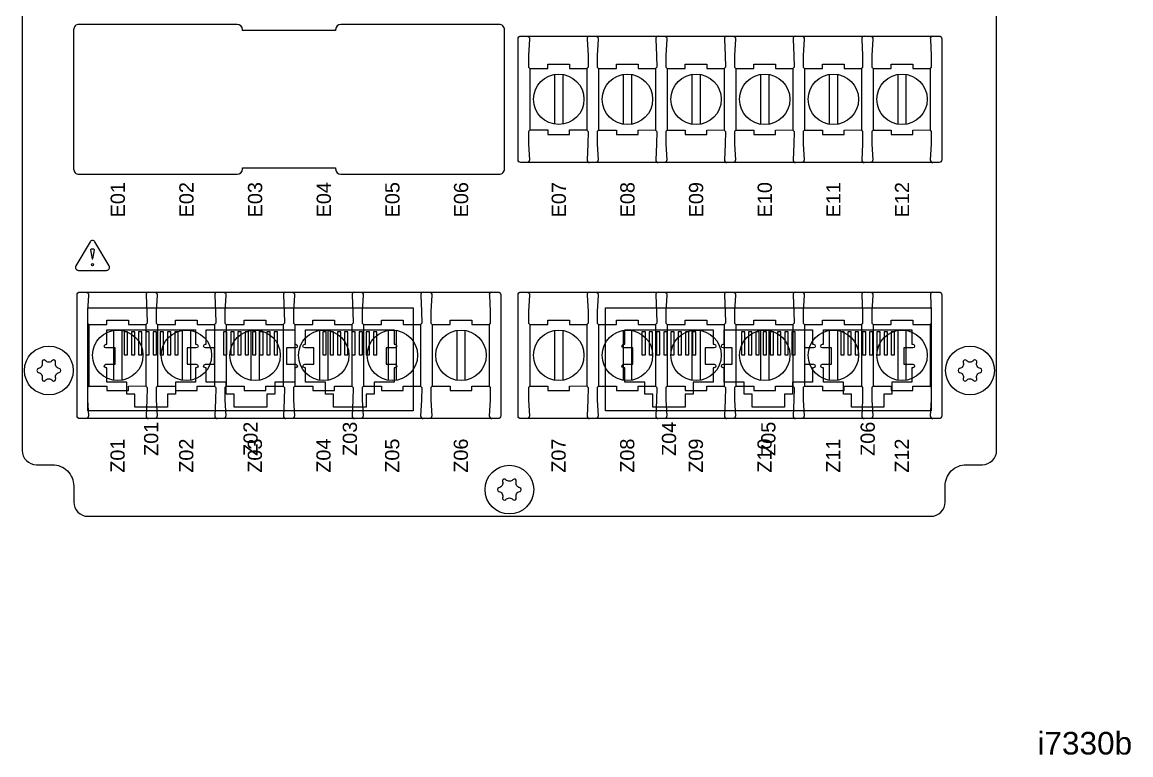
# Model space of a CAD drawing. Extents: x 0.3 to 23.7, y 0.2 to 17.8.
# Drawn here: x 17.61 to 23.74, y 0.25 to 4.3 of the extents above; entities that cross this region are included whole.
import ezdxf
from ezdxf.enums import TextEntityAlignment as Align

# ---------------------------------------------------------------- set-up
doc = ezdxf.new("R2010")
doc.units = 0
doc.header["$MEASUREMENT"] = 0
for name, color, linetype in [('4_01__81__6-PHASE_AC_CURRE', 7, 'CONTINUOUS'), ('4_02__82__6-PHASE_AC_CURRE', 7, 'CONTINUOUS'), ('4_03__85__6-PHASE_AC_CURRE', 7, 'CONTINUOUS'), ('4_04__L0__6-PHASE_ROGOWSKI', 7, 'CONTINUOUS'), ('5_00_____DWG', 7, 'CONTINUOUS')]:
    doc.layers.add(name, color=color, linetype=linetype)
doc.styles.add('ARIAL', font='arial.ttf')

msp = doc.modelspace()

# ---------------------------------------------------------------- linework, layer by layer
at = {"layer": '4_01__81__6-PHASE_AC_CURRE'}
for points in [[(17.9252, 2.8098), (20.2402, 2.8098, -0.414186), (20.2552, 2.7948), (20.2552, 2.1247, -0.414214), (20.2402, 2.1097), (17.9252, 2.1097, -0.414485), (17.9102, 2.1247), (17.9102, 2.7948, -0.413969)], [(20.3661, 2.8098), (22.6811, 2.8098, -0.414186), (22.6961, 2.7948), (22.6961, 2.1248, -0.414214), (22.6811, 2.1098), (20.3661, 2.1098, -0.414485), (20.3511, 2.1248), (20.3511, 2.7948, -0.413969)]]:
    msp.add_lwpolyline(points, format="xyb", close=True, dxfattribs=at)
for points in [[(17.9601, 2.8097, -0.49765), (17.9731, 2.7926), (17.9681, 2.7017), (17.9679, 2.6371), (17.9752, 2.6298), (17.9752, 2.2898), (17.9679, 2.2824), (17.9683, 2.2113), (17.9734, 2.1243, -0.428696), (17.9591, 2.1098, 6.093453)], [(18.3052, 2.8097, 0.49765), (18.2923, 2.7926), (18.2972, 2.7017), (18.2975, 2.6371), (18.2902, 2.6298), (18.2902, 2.2898), (18.2975, 2.2824), (18.297, 2.2113), (18.292, 2.1243, 0.428696), (18.3063, 2.1098, -6.093453)], [(18.3401, 2.8097, -0.49765), (18.3531, 2.7926), (18.3482, 2.7017), (18.3479, 2.6371), (18.3552, 2.6298), (18.3552, 2.2898), (18.3479, 2.2824), (18.3483, 2.2113), (18.3534, 2.1243, -0.428696), (18.3391, 2.1098, 6.093453)], [(18.6852, 2.8097, 0.49765), (18.6723, 2.7926), (18.6772, 2.7017), (18.6775, 2.6371), (18.6702, 2.6298), (18.6702, 2.2898), (18.6775, 2.2824), (18.677, 2.2113), (18.6719, 2.1243, 0.428696), (18.6863, 2.1098, -6.093453)], [(18.7201, 2.8097, -0.49765), (18.7331, 2.7926), (18.7281, 2.7017), (18.7279, 2.6371), (18.7352, 2.6298), (18.7352, 2.2898), (18.7279, 2.2824), (18.7283, 2.2113), (18.7334, 2.1243, -0.428696), (18.7191, 2.1098, 6.093453)], [(19.0652, 2.8097, 0.49765), (19.0523, 2.7926), (19.0572, 2.7017), (19.0575, 2.6371), (19.0502, 2.6298), (19.0502, 2.2898), (19.0575, 2.2824), (19.057, 2.2113), (19.052, 2.1243, 0.428696), (19.0663, 2.1098, -6.093453)], [(19.1001, 2.8097, -0.49765), (19.1131, 2.7926), (19.1081, 2.7017), (19.1079, 2.6371), (19.1152, 2.6298), (19.1152, 2.2898), (19.1079, 2.2824), (19.1083, 2.2113), (19.1134, 2.1243, -0.428696), (19.0991, 2.1098, 6.093453)], [(19.4452, 2.8097, 0.49765), (19.4323, 2.7926), (19.4372, 2.7017), (19.4375, 2.6371), (19.4302, 2.6298), (19.4302, 2.2898), (19.4375, 2.2824), (19.437, 2.2113), (19.4319, 2.1243, 0.428696), (19.4463, 2.1098, -6.093453)], [(19.4801, 2.8097, -0.49765), (19.493, 2.7926), (19.4881, 2.7017), (19.4878, 2.6371), (19.4952, 2.6298), (19.4952, 2.2898), (19.4878, 2.2824), (19.4883, 2.2113), (19.4934, 2.1243, -0.428696), (19.479, 2.1098, 6.093453)], [(19.8252, 2.8097, 0.49765), (19.8123, 2.7926), (19.8172, 2.7017), (19.8175, 2.6371), (19.8102, 2.6298), (19.8102, 2.2898), (19.8175, 2.2824), (19.817, 2.2113), (19.8119, 2.1243, 0.428696), (19.8263, 2.1098, -6.093453)], [(19.8601, 2.8097, -0.49765), (19.873, 2.7926), (19.8681, 2.7017), (19.8678, 2.6371), (19.8752, 2.6298), (19.8752, 2.2898), (19.8678, 2.2824), (19.8683, 2.2113), (19.8734, 2.1243, -0.428696), (19.8591, 2.1098, 6.093453)], [(20.2052, 2.8097, 0.49765), (20.1923, 2.7926), (20.1972, 2.7017), (20.1975, 2.6371), (20.1902, 2.6298), (20.1902, 2.2898), (20.1975, 2.2824), (20.197, 2.2113), (20.1919, 2.1243, 0.428696), (20.2063, 2.1098, -6.093453)], [(20.4011, 2.8097, -0.49765), (20.414, 2.7927), (20.4091, 2.7017), (20.4088, 2.6371), (20.4161, 2.6298), (20.4161, 2.2898), (20.4088, 2.2824), (20.4093, 2.2113), (20.4144, 2.1243, -0.428696), (20.4, 2.1098, 6.093453)], [(20.7462, 2.8097, 0.49765), (20.7333, 2.7927), (20.7382, 2.7017), (20.7385, 2.6371), (20.7311, 2.6298), (20.7311, 2.2898), (20.7385, 2.2824), (20.738, 2.2113), (20.7329, 2.1243, 0.428696), (20.7472, 2.1098, -6.093453)], [(20.7811, 2.8097, -0.49765), (20.794, 2.7927), (20.7891, 2.7017), (20.7888, 2.6371), (20.7961, 2.6298), (20.7961, 2.2898), (20.7888, 2.2824), (20.7893, 2.2113), (20.7944, 2.1243, -0.428696), (20.78, 2.1098, 6.093453)], [(21.1262, 2.8097, 0.49765), (21.1132, 2.7927), (21.1182, 2.7017), (21.1185, 2.6371), (21.1111, 2.6298), (21.1111, 2.2898), (21.1185, 2.2824), (21.118, 2.2113), (21.1129, 2.1243, 0.428696), (21.1272, 2.1098, -6.093453)], [(21.1611, 2.8097, -0.49765), (21.174, 2.7927), (21.1691, 2.7017), (21.1688, 2.6371), (21.1761, 2.6298), (21.1761, 2.2898), (21.1688, 2.2824), (21.1693, 2.2113), (21.1744, 2.1243, -0.428696), (21.16, 2.1098, 6.093453)], [(21.5062, 2.8097, 0.49765), (21.4932, 2.7927), (21.4982, 2.7017), (21.4985, 2.6371), (21.4911, 2.6298), (21.4911, 2.2898), (21.4985, 2.2824), (21.498, 2.2113), (21.4929, 2.1243, 0.428696), (21.5072, 2.1098, -6.093453)], [(21.5411, 2.8097, -0.49765), (21.554, 2.7927), (21.5491, 2.7017), (21.5488, 2.6371), (21.5561, 2.6298), (21.5561, 2.2898), (21.5488, 2.2824), (21.5493, 2.2113), (21.5544, 2.1243, -0.428696), (21.54, 2.1098, 6.093453)], [(21.8862, 2.8097, 0.49765), (21.8732, 2.7927), (21.8781, 2.7017), (21.8784, 2.6371), (21.8711, 2.6298), (21.8711, 2.2898), (21.8784, 2.2824), (21.8779, 2.2113), (21.8729, 2.1243, 0.428696), (21.8872, 2.1098, -6.093453)], [(21.9211, 2.8097, -0.49765), (21.934, 2.7927), (21.9291, 2.7017), (21.9288, 2.6371), (21.9361, 2.6298), (21.9361, 2.2898), (21.9288, 2.2824), (21.9293, 2.2113), (21.9343, 2.1243, -0.428696), (21.92, 2.1098, 6.093453)], [(22.2662, 2.8097, 0.49765), (22.2532, 2.7927), (22.2581, 2.7017), (22.2584, 2.6371), (22.2511, 2.6298), (22.2511, 2.2898), (22.2584, 2.2824), (22.2579, 2.2113), (22.2529, 2.1243, 0.428696), (22.2672, 2.1098, -6.093453)], [(22.3011, 2.8097, -0.49765), (22.314, 2.7927), (22.3091, 2.7017), (22.3088, 2.6371), (22.3161, 2.6298), (22.3161, 2.2898), (22.3088, 2.2824), (22.3093, 2.2113), (22.3143, 2.1243, -0.428696), (22.3, 2.1098, 6.093453)], [(22.6462, 2.8097, 0.49765), (22.6332, 2.7927), (22.6382, 2.7017), (22.6384, 2.6371), (22.6311, 2.6298), (22.6311, 2.2898), (22.6384, 2.2824), (22.638, 2.2113), (22.6329, 2.1243, 0.428696), (22.6472, 2.1098, -6.093453)]]:
    msp.add_lwpolyline(points, format="xyb", dxfattribs=at)
for points in [[(17.9754, 2.6299), (18.0754, 2.6299), (18.0754, 2.6549), (18.1954, 2.6549), (18.1954, 2.6299), (18.2902, 2.6298)], [(18.3554, 2.6298), (18.4554, 2.6298), (18.4554, 2.6548), (18.5754, 2.6548), (18.5754, 2.6298), (18.6702, 2.6296)], [(18.7355, 2.6298), (18.8355, 2.6298), (18.8355, 2.6548), (18.9555, 2.6548), (18.9555, 2.6298), (19.0502, 2.6296)], [(19.1154, 2.6298), (19.2154, 2.6298), (19.2154, 2.6548), (19.3354, 2.6548), (19.3354, 2.6298), (19.4302, 2.6296)], [(19.4954, 2.6298), (19.5954, 2.6298), (19.5954, 2.6548), (19.7154, 2.6548), (19.7154, 2.6298), (19.8102, 2.6296)], [(19.8754, 2.6298), (19.9754, 2.6298), (19.9754, 2.6548), (20.0954, 2.6548), (20.0954, 2.6298), (20.1902, 2.6296)], [(20.4163, 2.6299), (20.5163, 2.6299), (20.5163, 2.6549), (20.6363, 2.6549), (20.6363, 2.6299), (20.7311, 2.6298)], [(20.7964, 2.6298), (20.8964, 2.6298), (20.8964, 2.6548), (21.0164, 2.6548), (21.0164, 2.6298), (21.1112, 2.6296)], [(21.1764, 2.6298), (21.2764, 2.6298), (21.2764, 2.6548), (21.3964, 2.6548), (21.3964, 2.6298), (21.4912, 2.6296)], [(21.5564, 2.6298), (21.6564, 2.6298), (21.6564, 2.6548), (21.7764, 2.6548), (21.7764, 2.6298), (21.8712, 2.6296)], [(21.9364, 2.6298), (22.0364, 2.6298), (22.0364, 2.6548), (22.1564, 2.6548), (22.1564, 2.6298), (22.2512, 2.6296)], [(22.3164, 2.6298), (22.4164, 2.6298), (22.4164, 2.6548), (22.5364, 2.6548), (22.5364, 2.6298), (22.6312, 2.6296)], [(18.1132, 2.3221), (18.1132, 2.5978)], [(18.1572, 2.5978), (18.1572, 2.322)], [(18.4932, 2.3219), (18.4932, 2.5976)], [(18.5372, 2.5977), (18.5372, 2.3218)], [(18.8732, 2.3219), (18.8732, 2.5976)], [(18.9172, 2.5977), (18.9172, 2.3218)], [(19.2532, 2.3219), (19.2532, 2.5976)], [(19.2972, 2.5977), (19.2972, 2.3218)], [(19.6332, 2.3219), (19.6332, 2.5976)], [(19.6772, 2.5977), (19.6772, 2.3218)], [(20.0132, 2.3219), (20.0132, 2.5976)], [(20.0572, 2.5977), (20.0572, 2.3218)], [(20.5541, 2.3221), (20.5541, 2.5978)], [(20.5981, 2.5979), (20.5981, 2.322)], [(20.9342, 2.3219), (20.9342, 2.5976)], [(20.9782, 2.5977), (20.9782, 2.3218)], [(21.3142, 2.3219), (21.3142, 2.5976)], [(21.3582, 2.5977), (21.3582, 2.3218)], [(21.6942, 2.3219), (21.6942, 2.5976)], [(21.7382, 2.5977), (21.7382, 2.3218)], [(22.0742, 2.3219), (22.0742, 2.5976)], [(22.1182, 2.5977), (22.1182, 2.3218)], [(22.4542, 2.3219), (22.4542, 2.5976)], [(22.4982, 2.5977), (22.4982, 2.3218)], [(17.9754, 2.2899), (18.0754, 2.2899), (18.0754, 2.2649), (18.1954, 2.2649), (18.1954, 2.2899), (18.2902, 2.2901)], [(18.3554, 2.2898), (18.4554, 2.2898), (18.4554, 2.2648), (18.5754, 2.2648), (18.5754, 2.2898), (18.6702, 2.2899)], [(18.7355, 2.2898), (18.8355, 2.2898), (18.8355, 2.2648), (18.9555, 2.2648), (18.9555, 2.2898), (19.0502, 2.2899)], [(19.1154, 2.2898), (19.2154, 2.2898), (19.2154, 2.2648), (19.3354, 2.2648), (19.3354, 2.2898), (19.4302, 2.2899)], [(19.4954, 2.2898), (19.5954, 2.2898), (19.5954, 2.2648), (19.7154, 2.2648), (19.7154, 2.2898), (19.8102, 2.2899)], [(19.8754, 2.2898), (19.9754, 2.2898), (19.9754, 2.2648), (20.0954, 2.2648), (20.0954, 2.2898), (20.1902, 2.2899)], [(20.4163, 2.2899), (20.5163, 2.2899), (20.5163, 2.2649), (20.6363, 2.2649), (20.6363, 2.2899), (20.7311, 2.2901)], [(20.7964, 2.2898), (20.8964, 2.2898), (20.8964, 2.2648), (21.0164, 2.2648), (21.0164, 2.2898), (21.1112, 2.2899)], [(21.1764, 2.2898), (21.2764, 2.2898), (21.2764, 2.2648), (21.3964, 2.2648), (21.3964, 2.2898), (21.4912, 2.2899)], [(21.5564, 2.2898), (21.6564, 2.2898), (21.6564, 2.2648), (21.7764, 2.2648), (21.7764, 2.2898), (21.8712, 2.2899)], [(21.9364, 2.2898), (22.0364, 2.2898), (22.0364, 2.2648), (22.1564, 2.2648), (22.1564, 2.2898), (22.2512, 2.2899)], [(22.3164, 2.2898), (22.4164, 2.2898), (22.4164, 2.2648), (22.5364, 2.2648), (22.5364, 2.2898), (22.6312, 2.2899)]]:
    msp.add_lwpolyline(points, dxfattribs=at)
for centre in [(18.1354, 2.4599), (18.5154, 2.4598), (18.8955, 2.4598), (19.2754, 2.4598), (19.6554, 2.4598), (20.0354, 2.4598), (20.5763, 2.4599), (20.9564, 2.4598), (21.3364, 2.4598), (21.7164, 2.4598), (22.0964, 2.4598), (22.4764, 2.4598)]:
    msp.add_circle(centre, 0.1396, dxfattribs=at)
at = {"layer": '4_02__82__6-PHASE_AC_CURRE'}
for points in [[(17.9252, 2.8098), (20.2402, 2.8098, -0.414186), (20.2552, 2.7948), (20.2552, 2.1247, -0.414214), (20.2402, 2.1097), (17.9252, 2.1097, -0.414485), (17.9102, 2.1247), (17.9102, 2.7948, -0.413969)], [(20.3661, 2.8098), (22.6811, 2.8098, -0.414186), (22.6961, 2.7948), (22.6961, 2.1248, -0.414214), (22.6811, 2.1098), (20.3661, 2.1098, -0.414485), (20.3511, 2.1248), (20.3511, 2.7948, -0.413969)]]:
    msp.add_lwpolyline(points, format="xyb", close=True, dxfattribs=at)
for points in [[(17.9601, 2.8097, -0.49765), (17.9731, 2.7926), (17.9681, 2.7017), (17.9679, 2.6371), (17.9752, 2.6298), (17.9752, 2.2898), (17.9679, 2.2824), (17.9683, 2.2113), (17.9734, 2.1243, -0.428696), (17.9591, 2.1098, 6.093453)], [(18.3052, 2.8097, 0.49765), (18.2923, 2.7926), (18.2972, 2.7017), (18.2975, 2.6371), (18.2902, 2.6298), (18.2902, 2.2898), (18.2975, 2.2824), (18.297, 2.2113), (18.292, 2.1243, 0.428696), (18.3063, 2.1098, -6.093453)], [(18.3401, 2.8097, -0.49765), (18.3531, 2.7926), (18.3482, 2.7017), (18.3479, 2.6371), (18.3552, 2.6298), (18.3552, 2.2898), (18.3479, 2.2824), (18.3483, 2.2113), (18.3534, 2.1243, -0.428696), (18.3391, 2.1098, 6.093453)], [(18.6852, 2.8097, 0.49765), (18.6723, 2.7926), (18.6772, 2.7017), (18.6775, 2.6371), (18.6702, 2.6298), (18.6702, 2.2898), (18.6775, 2.2824), (18.677, 2.2113), (18.6719, 2.1243, 0.428696), (18.6863, 2.1098, -6.093453)], [(18.7201, 2.8097, -0.49765), (18.7331, 2.7926), (18.7281, 2.7017), (18.7279, 2.6371), (18.7352, 2.6298), (18.7352, 2.2898), (18.7279, 2.2824), (18.7283, 2.2113), (18.7334, 2.1243, -0.428696), (18.7191, 2.1098, 6.093453)], [(19.0652, 2.8097, 0.49765), (19.0523, 2.7926), (19.0572, 2.7017), (19.0575, 2.6371), (19.0502, 2.6298), (19.0502, 2.2898), (19.0575, 2.2824), (19.057, 2.2113), (19.052, 2.1243, 0.428696), (19.0663, 2.1098, -6.093453)], [(19.1001, 2.8097, -0.49765), (19.1131, 2.7926), (19.1081, 2.7017), (19.1079, 2.6371), (19.1152, 2.6298), (19.1152, 2.2898), (19.1079, 2.2824), (19.1083, 2.2113), (19.1134, 2.1243, -0.428696), (19.0991, 2.1098, 6.093453)], [(19.4452, 2.8097, 0.49765), (19.4323, 2.7926), (19.4372, 2.7017), (19.4375, 2.6371), (19.4302, 2.6298), (19.4302, 2.2898), (19.4375, 2.2824), (19.437, 2.2113), (19.4319, 2.1243, 0.428696), (19.4463, 2.1098, -6.093453)], [(19.4801, 2.8097, -0.49765), (19.493, 2.7926), (19.4881, 2.7017), (19.4878, 2.6371), (19.4952, 2.6298), (19.4952, 2.2898), (19.4878, 2.2824), (19.4883, 2.2113), (19.4934, 2.1243, -0.428696), (19.479, 2.1098, 6.093453)], [(19.8252, 2.8097, 0.49765), (19.8123, 2.7926), (19.8172, 2.7017), (19.8175, 2.6371), (19.8102, 2.6298), (19.8102, 2.2898), (19.8175, 2.2824), (19.817, 2.2113), (19.8119, 2.1243, 0.428696), (19.8263, 2.1098, -6.093453)], [(19.8601, 2.8097, -0.49765), (19.873, 2.7926), (19.8681, 2.7017), (19.8678, 2.6371), (19.8752, 2.6298), (19.8752, 2.2898), (19.8678, 2.2824), (19.8683, 2.2113), (19.8734, 2.1243, -0.428696), (19.8591, 2.1098, 6.093453)], [(20.2052, 2.8097, 0.49765), (20.1923, 2.7926), (20.1972, 2.7017), (20.1975, 2.6371), (20.1902, 2.6298), (20.1902, 2.2898), (20.1975, 2.2824), (20.197, 2.2113), (20.1919, 2.1243, 0.428696), (20.2063, 2.1098, -6.093453)], [(20.4011, 2.8097, -0.49765), (20.414, 2.7927), (20.4091, 2.7017), (20.4088, 2.6371), (20.4161, 2.6298), (20.4161, 2.2898), (20.4088, 2.2824), (20.4093, 2.2113), (20.4144, 2.1243, -0.428696), (20.4, 2.1098, 6.093453)], [(20.7462, 2.8097, 0.49765), (20.7333, 2.7927), (20.7382, 2.7017), (20.7385, 2.6371), (20.7311, 2.6298), (20.7311, 2.2898), (20.7385, 2.2824), (20.738, 2.2113), (20.7329, 2.1243, 0.428696), (20.7472, 2.1098, -6.093453)], [(20.7811, 2.8097, -0.49765), (20.794, 2.7927), (20.7891, 2.7017), (20.7888, 2.6371), (20.7961, 2.6298), (20.7961, 2.2898), (20.7888, 2.2824), (20.7893, 2.2113), (20.7944, 2.1243, -0.428696), (20.78, 2.1098, 6.093453)], [(21.1262, 2.8097, 0.49765), (21.1132, 2.7927), (21.1182, 2.7017), (21.1185, 2.6371), (21.1111, 2.6298), (21.1111, 2.2898), (21.1185, 2.2824), (21.118, 2.2113), (21.1129, 2.1243, 0.428696), (21.1272, 2.1098, -6.093453)], [(21.1611, 2.8097, -0.49765), (21.174, 2.7927), (21.1691, 2.7017), (21.1688, 2.6371), (21.1761, 2.6298), (21.1761, 2.2898), (21.1688, 2.2824), (21.1693, 2.2113), (21.1744, 2.1243, -0.428696), (21.16, 2.1098, 6.093453)], [(21.5062, 2.8097, 0.49765), (21.4932, 2.7927), (21.4982, 2.7017), (21.4985, 2.6371), (21.4911, 2.6298), (21.4911, 2.2898), (21.4985, 2.2824), (21.498, 2.2113), (21.4929, 2.1243, 0.428696), (21.5072, 2.1098, -6.093453)], [(21.5411, 2.8097, -0.49765), (21.554, 2.7927), (21.5491, 2.7017), (21.5488, 2.6371), (21.5561, 2.6298), (21.5561, 2.2898), (21.5488, 2.2824), (21.5493, 2.2113), (21.5544, 2.1243, -0.428696), (21.54, 2.1098, 6.093453)], [(21.8862, 2.8097, 0.49765), (21.8732, 2.7927), (21.8781, 2.7017), (21.8784, 2.6371), (21.8711, 2.6298), (21.8711, 2.2898), (21.8784, 2.2824), (21.8779, 2.2113), (21.8729, 2.1243, 0.428696), (21.8872, 2.1098, -6.093453)], [(21.9211, 2.8097, -0.49765), (21.934, 2.7927), (21.9291, 2.7017), (21.9288, 2.6371), (21.9361, 2.6298), (21.9361, 2.2898), (21.9288, 2.2824), (21.9293, 2.2113), (21.9343, 2.1243, -0.428696), (21.92, 2.1098, 6.093453)], [(22.2662, 2.8097, 0.49765), (22.2532, 2.7927), (22.2581, 2.7017), (22.2584, 2.6371), (22.2511, 2.6298), (22.2511, 2.2898), (22.2584, 2.2824), (22.2579, 2.2113), (22.2529, 2.1243, 0.428696), (22.2672, 2.1098, -6.093453)], [(22.3011, 2.8097, -0.49765), (22.314, 2.7927), (22.3091, 2.7017), (22.3088, 2.6371), (22.3161, 2.6298), (22.3161, 2.2898), (22.3088, 2.2824), (22.3093, 2.2113), (22.3143, 2.1243, -0.428696), (22.3, 2.1098, 6.093453)], [(22.6462, 2.8097, 0.49765), (22.6332, 2.7927), (22.6382, 2.7017), (22.6384, 2.6371), (22.6311, 2.6298), (22.6311, 2.2898), (22.6384, 2.2824), (22.638, 2.2113), (22.6329, 2.1243, 0.428696), (22.6472, 2.1098, -6.093453)]]:
    msp.add_lwpolyline(points, format="xyb", dxfattribs=at)
for points in [[(17.9754, 2.6299), (18.0754, 2.6299), (18.0754, 2.6549), (18.1954, 2.6549), (18.1954, 2.6299), (18.2902, 2.6298)], [(18.3554, 2.6298), (18.4554, 2.6298), (18.4554, 2.6548), (18.5754, 2.6548), (18.5754, 2.6298), (18.6702, 2.6296)], [(18.7355, 2.6298), (18.8355, 2.6298), (18.8355, 2.6548), (18.9555, 2.6548), (18.9555, 2.6298), (19.0502, 2.6296)], [(19.1154, 2.6298), (19.2154, 2.6298), (19.2154, 2.6548), (19.3354, 2.6548), (19.3354, 2.6298), (19.4302, 2.6296)], [(19.4954, 2.6298), (19.5954, 2.6298), (19.5954, 2.6548), (19.7154, 2.6548), (19.7154, 2.6298), (19.8102, 2.6296)], [(19.8754, 2.6298), (19.9754, 2.6298), (19.9754, 2.6548), (20.0954, 2.6548), (20.0954, 2.6298), (20.1902, 2.6296)], [(20.4163, 2.6299), (20.5163, 2.6299), (20.5163, 2.6549), (20.6363, 2.6549), (20.6363, 2.6299), (20.7311, 2.6298)], [(20.7964, 2.6298), (20.8964, 2.6298), (20.8964, 2.6548), (21.0164, 2.6548), (21.0164, 2.6298), (21.1112, 2.6296)], [(21.1764, 2.6298), (21.2764, 2.6298), (21.2764, 2.6548), (21.3964, 2.6548), (21.3964, 2.6298), (21.4912, 2.6296)], [(21.5564, 2.6298), (21.6564, 2.6298), (21.6564, 2.6548), (21.7764, 2.6548), (21.7764, 2.6298), (21.8712, 2.6296)], [(21.9364, 2.6298), (22.0364, 2.6298), (22.0364, 2.6548), (22.1564, 2.6548), (22.1564, 2.6298), (22.2512, 2.6296)], [(22.3164, 2.6298), (22.4164, 2.6298), (22.4164, 2.6548), (22.5364, 2.6548), (22.5364, 2.6298), (22.6312, 2.6296)], [(18.1132, 2.3221), (18.1132, 2.5978)], [(18.1572, 2.5978), (18.1572, 2.322)], [(18.4932, 2.3219), (18.4932, 2.5976)], [(18.5372, 2.5977), (18.5372, 2.3218)], [(18.8732, 2.3219), (18.8732, 2.5976)], [(18.9172, 2.5977), (18.9172, 2.3218)], [(19.2532, 2.3219), (19.2532, 2.5976)], [(19.2972, 2.5977), (19.2972, 2.3218)], [(19.6332, 2.3219), (19.6332, 2.5976)], [(19.6772, 2.5977), (19.6772, 2.3218)], [(20.0132, 2.3219), (20.0132, 2.5976)], [(20.0572, 2.5977), (20.0572, 2.3218)], [(20.5541, 2.3221), (20.5541, 2.5978)], [(20.5981, 2.5979), (20.5981, 2.322)], [(20.9342, 2.3219), (20.9342, 2.5976)], [(20.9782, 2.5977), (20.9782, 2.3218)], [(21.3142, 2.3219), (21.3142, 2.5976)], [(21.3582, 2.5977), (21.3582, 2.3218)], [(21.6942, 2.3219), (21.6942, 2.5976)], [(21.7382, 2.5977), (21.7382, 2.3218)], [(22.0742, 2.3219), (22.0742, 2.5976)], [(22.1182, 2.5977), (22.1182, 2.3218)], [(22.4542, 2.3219), (22.4542, 2.5976)], [(22.4982, 2.5977), (22.4982, 2.3218)], [(17.9754, 2.2899), (18.0754, 2.2899), (18.0754, 2.2649), (18.1954, 2.2649), (18.1954, 2.2899), (18.2902, 2.2901)], [(18.3554, 2.2898), (18.4554, 2.2898), (18.4554, 2.2648), (18.5754, 2.2648), (18.5754, 2.2898), (18.6702, 2.2899)], [(18.7355, 2.2898), (18.8355, 2.2898), (18.8355, 2.2648), (18.9555, 2.2648), (18.9555, 2.2898), (19.0502, 2.2899)], [(19.1154, 2.2898), (19.2154, 2.2898), (19.2154, 2.2648), (19.3354, 2.2648), (19.3354, 2.2898), (19.4302, 2.2899)], [(19.4954, 2.2898), (19.5954, 2.2898), (19.5954, 2.2648), (19.7154, 2.2648), (19.7154, 2.2898), (19.8102, 2.2899)], [(19.8754, 2.2898), (19.9754, 2.2898), (19.9754, 2.2648), (20.0954, 2.2648), (20.0954, 2.2898), (20.1902, 2.2899)], [(20.4163, 2.2899), (20.5163, 2.2899), (20.5163, 2.2649), (20.6363, 2.2649), (20.6363, 2.2899), (20.7311, 2.2901)], [(20.7964, 2.2898), (20.8964, 2.2898), (20.8964, 2.2648), (21.0164, 2.2648), (21.0164, 2.2898), (21.1112, 2.2899)], [(21.1764, 2.2898), (21.2764, 2.2898), (21.2764, 2.2648), (21.3964, 2.2648), (21.3964, 2.2898), (21.4912, 2.2899)], [(21.5564, 2.2898), (21.6564, 2.2898), (21.6564, 2.2648), (21.7764, 2.2648), (21.7764, 2.2898), (21.8712, 2.2899)], [(21.9364, 2.2898), (22.0364, 2.2898), (22.0364, 2.2648), (22.1564, 2.2648), (22.1564, 2.2898), (22.2512, 2.2899)], [(22.3164, 2.2898), (22.4164, 2.2898), (22.4164, 2.2648), (22.5364, 2.2648), (22.5364, 2.2898), (22.6312, 2.2899)]]:
    msp.add_lwpolyline(points, dxfattribs=at)
for centre in [(18.1354, 2.4599), (18.5154, 2.4598), (18.8955, 2.4598), (19.2754, 2.4598), (19.6554, 2.4598), (20.0354, 2.4598), (20.5763, 2.4599), (20.9564, 2.4598), (21.3364, 2.4598), (21.7164, 2.4598), (22.0964, 2.4598), (22.4764, 2.4598)]:
    msp.add_circle(centre, 0.1396, dxfattribs=at)
at = {"layer": '4_03__85__6-PHASE_AC_CURRE'}
for points in [[(17.9252, 2.8098), (20.2402, 2.8098, -0.414186), (20.2552, 2.7948), (20.2552, 2.1247, -0.414214), (20.2402, 2.1097), (17.9252, 2.1097, -0.414485), (17.9102, 2.1247), (17.9102, 2.7948, -0.413969)], [(20.3661, 2.8098), (22.6811, 2.8098, -0.414186), (22.6961, 2.7948), (22.6961, 2.1248, -0.414214), (22.6811, 2.1098), (20.3661, 2.1098, -0.414485), (20.3511, 2.1248), (20.3511, 2.7948, -0.413969)]]:
    msp.add_lwpolyline(points, format="xyb", close=True, dxfattribs=at)
for points in [[(17.9601, 2.8097, -0.49765), (17.9731, 2.7926), (17.9681, 2.7017), (17.9679, 2.6371), (17.9752, 2.6298), (17.9752, 2.2898), (17.9679, 2.2824), (17.9683, 2.2113), (17.9734, 2.1243, -0.428696), (17.9591, 2.1098, 6.093453)], [(18.3052, 2.8097, 0.49765), (18.2923, 2.7926), (18.2972, 2.7017), (18.2975, 2.6371), (18.2902, 2.6298), (18.2902, 2.2898), (18.2975, 2.2824), (18.297, 2.2113), (18.292, 2.1243, 0.428696), (18.3063, 2.1098, -6.093453)], [(18.3401, 2.8097, -0.49765), (18.3531, 2.7926), (18.3482, 2.7017), (18.3479, 2.6371), (18.3552, 2.6298), (18.3552, 2.2898), (18.3479, 2.2824), (18.3483, 2.2113), (18.3534, 2.1243, -0.428696), (18.3391, 2.1098, 6.093453)], [(18.6852, 2.8097, 0.49765), (18.6723, 2.7926), (18.6772, 2.7017), (18.6775, 2.6371), (18.6702, 2.6298), (18.6702, 2.2898), (18.6775, 2.2824), (18.677, 2.2113), (18.6719, 2.1243, 0.428696), (18.6863, 2.1098, -6.093453)], [(18.7201, 2.8097, -0.49765), (18.7331, 2.7926), (18.7281, 2.7017), (18.7279, 2.6371), (18.7352, 2.6298), (18.7352, 2.2898), (18.7279, 2.2824), (18.7283, 2.2113), (18.7334, 2.1243, -0.428696), (18.7191, 2.1098, 6.093453)], [(19.0652, 2.8097, 0.49765), (19.0523, 2.7926), (19.0572, 2.7017), (19.0575, 2.6371), (19.0502, 2.6298), (19.0502, 2.2898), (19.0575, 2.2824), (19.057, 2.2113), (19.052, 2.1243, 0.428696), (19.0663, 2.1098, -6.093453)], [(19.1001, 2.8097, -0.49765), (19.1131, 2.7926), (19.1081, 2.7017), (19.1079, 2.6371), (19.1152, 2.6298), (19.1152, 2.2898), (19.1079, 2.2824), (19.1083, 2.2113), (19.1134, 2.1243, -0.428696), (19.0991, 2.1098, 6.093453)], [(19.4452, 2.8097, 0.49765), (19.4323, 2.7926), (19.4372, 2.7017), (19.4375, 2.6371), (19.4302, 2.6298), (19.4302, 2.2898), (19.4375, 2.2824), (19.437, 2.2113), (19.4319, 2.1243, 0.428696), (19.4463, 2.1098, -6.093453)], [(19.4801, 2.8097, -0.49765), (19.493, 2.7926), (19.4881, 2.7017), (19.4878, 2.6371), (19.4952, 2.6298), (19.4952, 2.2898), (19.4878, 2.2824), (19.4883, 2.2113), (19.4934, 2.1243, -0.428696), (19.479, 2.1098, 6.093453)], [(19.8252, 2.8097, 0.49765), (19.8123, 2.7926), (19.8172, 2.7017), (19.8175, 2.6371), (19.8102, 2.6298), (19.8102, 2.2898), (19.8175, 2.2824), (19.817, 2.2113), (19.8119, 2.1243, 0.428696), (19.8263, 2.1098, -6.093453)], [(19.8601, 2.8097, -0.49765), (19.873, 2.7926), (19.8681, 2.7017), (19.8678, 2.6371), (19.8752, 2.6298), (19.8752, 2.2898), (19.8678, 2.2824), (19.8683, 2.2113), (19.8734, 2.1243, -0.428696), (19.8591, 2.1098, 6.093453)], [(20.2052, 2.8097, 0.49765), (20.1923, 2.7926), (20.1972, 2.7017), (20.1975, 2.6371), (20.1902, 2.6298), (20.1902, 2.2898), (20.1975, 2.2824), (20.197, 2.2113), (20.1919, 2.1243, 0.428696), (20.2063, 2.1098, -6.093453)], [(20.4011, 2.8097, -0.49765), (20.414, 2.7927), (20.4091, 2.7017), (20.4088, 2.6371), (20.4161, 2.6298), (20.4161, 2.2898), (20.4088, 2.2824), (20.4093, 2.2113), (20.4144, 2.1243, -0.428696), (20.4, 2.1098, 6.093453)], [(20.7462, 2.8097, 0.49765), (20.7333, 2.7927), (20.7382, 2.7017), (20.7385, 2.6371), (20.7311, 2.6298), (20.7311, 2.2898), (20.7385, 2.2824), (20.738, 2.2113), (20.7329, 2.1243, 0.428696), (20.7472, 2.1098, -6.093453)], [(20.7811, 2.8097, -0.49765), (20.794, 2.7927), (20.7891, 2.7017), (20.7888, 2.6371), (20.7961, 2.6298), (20.7961, 2.2898), (20.7888, 2.2824), (20.7893, 2.2113), (20.7944, 2.1243, -0.428696), (20.78, 2.1098, 6.093453)], [(21.1262, 2.8097, 0.49765), (21.1132, 2.7927), (21.1182, 2.7017), (21.1185, 2.6371), (21.1111, 2.6298), (21.1111, 2.2898), (21.1185, 2.2824), (21.118, 2.2113), (21.1129, 2.1243, 0.428696), (21.1272, 2.1098, -6.093453)], [(21.1611, 2.8097, -0.49765), (21.174, 2.7927), (21.1691, 2.7017), (21.1688, 2.6371), (21.1761, 2.6298), (21.1761, 2.2898), (21.1688, 2.2824), (21.1693, 2.2113), (21.1744, 2.1243, -0.428696), (21.16, 2.1098, 6.093453)], [(21.5062, 2.8097, 0.49765), (21.4932, 2.7927), (21.4982, 2.7017), (21.4985, 2.6371), (21.4911, 2.6298), (21.4911, 2.2898), (21.4985, 2.2824), (21.498, 2.2113), (21.4929, 2.1243, 0.428696), (21.5072, 2.1098, -6.093453)], [(21.5411, 2.8097, -0.49765), (21.554, 2.7927), (21.5491, 2.7017), (21.5488, 2.6371), (21.5561, 2.6298), (21.5561, 2.2898), (21.5488, 2.2824), (21.5493, 2.2113), (21.5544, 2.1243, -0.428696), (21.54, 2.1098, 6.093453)], [(21.8862, 2.8097, 0.49765), (21.8732, 2.7927), (21.8781, 2.7017), (21.8784, 2.6371), (21.8711, 2.6298), (21.8711, 2.2898), (21.8784, 2.2824), (21.8779, 2.2113), (21.8729, 2.1243, 0.428696), (21.8872, 2.1098, -6.093453)], [(21.9211, 2.8097, -0.49765), (21.934, 2.7927), (21.9291, 2.7017), (21.9288, 2.6371), (21.9361, 2.6298), (21.9361, 2.2898), (21.9288, 2.2824), (21.9293, 2.2113), (21.9343, 2.1243, -0.428696), (21.92, 2.1098, 6.093453)], [(22.2662, 2.8097, 0.49765), (22.2532, 2.7927), (22.2581, 2.7017), (22.2584, 2.6371), (22.2511, 2.6298), (22.2511, 2.2898), (22.2584, 2.2824), (22.2579, 2.2113), (22.2529, 2.1243, 0.428696), (22.2672, 2.1098, -6.093453)], [(22.3011, 2.8097, -0.49765), (22.314, 2.7927), (22.3091, 2.7017), (22.3088, 2.6371), (22.3161, 2.6298), (22.3161, 2.2898), (22.3088, 2.2824), (22.3093, 2.2113), (22.3143, 2.1243, -0.428696), (22.3, 2.1098, 6.093453)], [(22.6462, 2.8097, 0.49765), (22.6332, 2.7927), (22.6382, 2.7017), (22.6384, 2.6371), (22.6311, 2.6298), (22.6311, 2.2898), (22.6384, 2.2824), (22.638, 2.2113), (22.6329, 2.1243, 0.428696), (22.6472, 2.1098, -6.093453)]]:
    msp.add_lwpolyline(points, format="xyb", dxfattribs=at)
for points in [[(17.9754, 2.6299), (18.0754, 2.6299), (18.0754, 2.6549), (18.1954, 2.6549), (18.1954, 2.6299), (18.2902, 2.6298)], [(18.3554, 2.6298), (18.4554, 2.6298), (18.4554, 2.6548), (18.5754, 2.6548), (18.5754, 2.6298), (18.6702, 2.6296)], [(18.7355, 2.6298), (18.8355, 2.6298), (18.8355, 2.6548), (18.9555, 2.6548), (18.9555, 2.6298), (19.0502, 2.6296)], [(19.1154, 2.6298), (19.2154, 2.6298), (19.2154, 2.6548), (19.3354, 2.6548), (19.3354, 2.6298), (19.4302, 2.6296)], [(19.4954, 2.6298), (19.5954, 2.6298), (19.5954, 2.6548), (19.7154, 2.6548), (19.7154, 2.6298), (19.8102, 2.6296)], [(19.8754, 2.6298), (19.9754, 2.6298), (19.9754, 2.6548), (20.0954, 2.6548), (20.0954, 2.6298), (20.1902, 2.6296)], [(20.4163, 2.6299), (20.5163, 2.6299), (20.5163, 2.6549), (20.6363, 2.6549), (20.6363, 2.6299), (20.7311, 2.6298)], [(20.7964, 2.6298), (20.8964, 2.6298), (20.8964, 2.6548), (21.0164, 2.6548), (21.0164, 2.6298), (21.1112, 2.6296)], [(21.1764, 2.6298), (21.2764, 2.6298), (21.2764, 2.6548), (21.3964, 2.6548), (21.3964, 2.6298), (21.4912, 2.6296)], [(21.5564, 2.6298), (21.6564, 2.6298), (21.6564, 2.6548), (21.7764, 2.6548), (21.7764, 2.6298), (21.8712, 2.6296)], [(21.9364, 2.6298), (22.0364, 2.6298), (22.0364, 2.6548), (22.1564, 2.6548), (22.1564, 2.6298), (22.2512, 2.6296)], [(22.3164, 2.6298), (22.4164, 2.6298), (22.4164, 2.6548), (22.5364, 2.6548), (22.5364, 2.6298), (22.6312, 2.6296)], [(18.1132, 2.3221), (18.1132, 2.5978)], [(18.1572, 2.5978), (18.1572, 2.322)], [(18.4932, 2.3219), (18.4932, 2.5976)], [(18.5372, 2.5977), (18.5372, 2.3218)], [(18.8732, 2.3219), (18.8732, 2.5976)], [(18.9172, 2.5977), (18.9172, 2.3218)], [(19.2532, 2.3219), (19.2532, 2.5976)], [(19.2972, 2.5977), (19.2972, 2.3218)], [(19.6332, 2.3219), (19.6332, 2.5976)], [(19.6772, 2.5977), (19.6772, 2.3218)], [(20.0132, 2.3219), (20.0132, 2.5976)], [(20.0572, 2.5977), (20.0572, 2.3218)], [(20.5541, 2.3221), (20.5541, 2.5978)], [(20.5981, 2.5979), (20.5981, 2.322)], [(20.9342, 2.3219), (20.9342, 2.5976)], [(20.9782, 2.5977), (20.9782, 2.3218)], [(21.3142, 2.3219), (21.3142, 2.5976)], [(21.3582, 2.5977), (21.3582, 2.3218)], [(21.6942, 2.3219), (21.6942, 2.5976)], [(21.7382, 2.5977), (21.7382, 2.3218)], [(22.0742, 2.3219), (22.0742, 2.5976)], [(22.1182, 2.5977), (22.1182, 2.3218)], [(22.4542, 2.3219), (22.4542, 2.5976)], [(22.4982, 2.5977), (22.4982, 2.3218)], [(17.9754, 2.2899), (18.0754, 2.2899), (18.0754, 2.2649), (18.1954, 2.2649), (18.1954, 2.2899), (18.2902, 2.2901)], [(18.3554, 2.2898), (18.4554, 2.2898), (18.4554, 2.2648), (18.5754, 2.2648), (18.5754, 2.2898), (18.6702, 2.2899)], [(18.7355, 2.2898), (18.8355, 2.2898), (18.8355, 2.2648), (18.9555, 2.2648), (18.9555, 2.2898), (19.0502, 2.2899)], [(19.1154, 2.2898), (19.2154, 2.2898), (19.2154, 2.2648), (19.3354, 2.2648), (19.3354, 2.2898), (19.4302, 2.2899)], [(19.4954, 2.2898), (19.5954, 2.2898), (19.5954, 2.2648), (19.7154, 2.2648), (19.7154, 2.2898), (19.8102, 2.2899)], [(19.8754, 2.2898), (19.9754, 2.2898), (19.9754, 2.2648), (20.0954, 2.2648), (20.0954, 2.2898), (20.1902, 2.2899)], [(20.4163, 2.2899), (20.5163, 2.2899), (20.5163, 2.2649), (20.6363, 2.2649), (20.6363, 2.2899), (20.7311, 2.2901)], [(20.7964, 2.2898), (20.8964, 2.2898), (20.8964, 2.2648), (21.0164, 2.2648), (21.0164, 2.2898), (21.1112, 2.2899)], [(21.1764, 2.2898), (21.2764, 2.2898), (21.2764, 2.2648), (21.3964, 2.2648), (21.3964, 2.2898), (21.4912, 2.2899)], [(21.5564, 2.2898), (21.6564, 2.2898), (21.6564, 2.2648), (21.7764, 2.2648), (21.7764, 2.2898), (21.8712, 2.2899)], [(21.9364, 2.2898), (22.0364, 2.2898), (22.0364, 2.2648), (22.1564, 2.2648), (22.1564, 2.2898), (22.2512, 2.2899)], [(22.3164, 2.2898), (22.4164, 2.2898), (22.4164, 2.2648), (22.5364, 2.2648), (22.5364, 2.2898), (22.6312, 2.2899)]]:
    msp.add_lwpolyline(points, dxfattribs=at)
for centre in [(18.1354, 2.4599), (18.5154, 2.4598), (18.8955, 2.4598), (19.2754, 2.4598), (19.6554, 2.4598), (20.0354, 2.4598), (20.5763, 2.4599), (20.9564, 2.4598), (21.3364, 2.4598), (21.7164, 2.4598), (22.0964, 2.4598), (22.4764, 2.4598)]:
    msp.add_circle(centre, 0.1396, dxfattribs=at)
at = {"layer": '4_04__L0__6-PHASE_ROGOWSKI'}
for points in [[(19.7707, 2.1525), (17.9695, 2.1525), (17.9695, 2.7226), (19.7707, 2.7226)], [(20.8356, 2.1525), (20.8356, 2.7226), (22.6368, 2.7226), (22.6368, 2.1525)], [(18.1708, 2.4632), (18.1893, 2.4632), (18.1893, 2.5907), (18.1708, 2.5907)], [(18.2108, 2.4632), (18.2293, 2.4632), (18.2293, 2.5907), (18.2108, 2.5907)], [(18.2508, 2.4632), (18.2693, 2.4632), (18.2693, 2.5907), (18.2508, 2.5907)], [(18.2908, 2.4632), (18.3093, 2.4632), (18.3093, 2.5907), (18.2908, 2.5907)], [(18.3308, 2.4632), (18.3493, 2.4632), (18.3493, 2.5907), (18.3308, 2.5907)], [(18.3708, 2.4632), (18.3893, 2.4632), (18.3893, 2.5907), (18.3708, 2.5907)], [(18.4108, 2.4632), (18.4293, 2.4632), (18.4293, 2.5907), (18.4108, 2.5907)], [(18.4508, 2.4632), (18.4693, 2.4632), (18.4693, 2.5907), (18.4508, 2.5907)], [(18.7208, 2.4632), (18.7393, 2.4632), (18.7393, 2.5907), (18.7208, 2.5907)], [(18.7608, 2.4632), (18.7793, 2.4632), (18.7793, 2.5907), (18.7608, 2.5907)], [(18.8008, 2.4632), (18.8193, 2.4632), (18.8193, 2.5907), (18.8008, 2.5907)], [(18.8408, 2.4632), (18.8593, 2.4632), (18.8593, 2.5907), (18.8408, 2.5907)], [(18.8808, 2.4632), (18.8993, 2.4632), (18.8993, 2.5907), (18.8808, 2.5907)], [(18.9208, 2.4632), (18.9393, 2.4632), (18.9393, 2.5907), (18.9208, 2.5907)], [(18.9608, 2.4632), (18.9793, 2.4632), (18.9793, 2.5907), (18.9608, 2.5907)], [(19.0008, 2.4632), (19.0193, 2.4632), (19.0193, 2.5907), (19.0008, 2.5907)], [(19.2708, 2.4632), (19.2893, 2.4632), (19.2893, 2.5907), (19.2708, 2.5907)], [(19.3108, 2.4632), (19.3293, 2.4632), (19.3293, 2.5907), (19.3108, 2.5907)], [(19.3508, 2.4632), (19.3693, 2.4632), (19.3693, 2.5907), (19.3508, 2.5907)], [(19.3908, 2.4632), (19.4093, 2.4632), (19.4093, 2.5907), (19.3908, 2.5907)], [(19.4308, 2.4632), (19.4493, 2.4632), (19.4493, 2.5907), (19.4308, 2.5907)], [(19.4708, 2.4632), (19.4893, 2.4632), (19.4893, 2.5907), (19.4708, 2.5907)], [(19.5108, 2.4632), (19.5293, 2.4632), (19.5293, 2.5907), (19.5108, 2.5907)], [(19.5508, 2.4632), (19.5693, 2.4632), (19.5693, 2.5907), (19.5508, 2.5907)], [(21.037, 2.4632), (21.0555, 2.4632), (21.0555, 2.5907), (21.037, 2.5907)], [(21.077, 2.4632), (21.0955, 2.4632), (21.0955, 2.5907), (21.077, 2.5907)], [(21.117, 2.4632), (21.1355, 2.4632), (21.1355, 2.5907), (21.117, 2.5907)], [(21.157, 2.4632), (21.1755, 2.4632), (21.1755, 2.5907), (21.157, 2.5907)], [(21.197, 2.4632), (21.2155, 2.4632), (21.2155, 2.5907), (21.197, 2.5907)], [(21.237, 2.4632), (21.2555, 2.4632), (21.2555, 2.5907), (21.237, 2.5907)], [(21.277, 2.4632), (21.2955, 2.4632), (21.2955, 2.5907), (21.277, 2.5907)], [(21.317, 2.4632), (21.3355, 2.4632), (21.3355, 2.5907), (21.317, 2.5907)], [(21.587, 2.4632), (21.6055, 2.4632), (21.6055, 2.5907), (21.587, 2.5907)], [(21.627, 2.4632), (21.6455, 2.4632), (21.6455, 2.5907), (21.627, 2.5907)], [(21.667, 2.4632), (21.6855, 2.4632), (21.6855, 2.5907), (21.667, 2.5907)], [(21.707, 2.4632), (21.7255, 2.4632), (21.7255, 2.5907), (21.707, 2.5907)], [(21.747, 2.4632), (21.7655, 2.4632), (21.7655, 2.5907), (21.747, 2.5907)], [(21.787, 2.4632), (21.8055, 2.4632), (21.8055, 2.5907), (21.787, 2.5907)], [(21.827, 2.4632), (21.8455, 2.4632), (21.8455, 2.5907), (21.827, 2.5907)], [(21.867, 2.4632), (21.8855, 2.4632), (21.8855, 2.5907), (21.867, 2.5907)], [(22.137, 2.4632), (22.1555, 2.4632), (22.1555, 2.5907), (22.137, 2.5907)], [(22.177, 2.4632), (22.1955, 2.4632), (22.1955, 2.5907), (22.177, 2.5907)], [(22.217, 2.4632), (22.2355, 2.4632), (22.2355, 2.5907), (22.217, 2.5907)], [(22.257, 2.4632), (22.2755, 2.4632), (22.2755, 2.5907), (22.257, 2.5907)], [(22.297, 2.4632), (22.3155, 2.4632), (22.3155, 2.5907), (22.297, 2.5907)], [(22.337, 2.4632), (22.3555, 2.4632), (22.3555, 2.5907), (22.337, 2.5907)], [(22.377, 2.4632), (22.3955, 2.4632), (22.3955, 2.5907), (22.377, 2.5907)], [(22.417, 2.4632), (22.4355, 2.4632), (22.4355, 2.5907), (22.417, 2.5907)]]:
    msp.add_lwpolyline(points, close=True, dxfattribs=at)
for points in [[(18.2301, 2.1734), (18.2301, 2.2457), (18.1861, 2.2457), (18.1861, 2.3107), (18.0751, 2.3107), (18.0751, 2.3907), (18.0701, 2.3907, -1), (18.0701, 2.4107), (18.1201, 2.4107), (18.1201, 2.5007), (18.0701, 2.5007, -1), (18.0701, 2.5207), (18.0751, 2.5207), (18.0751, 2.6007), (18.5651, 2.6007), (18.5651, 2.5207), (18.5701, 2.5207, -1), (18.5701, 2.5007), (18.5201, 2.5007), (18.5201, 2.4107), (18.5701, 2.4107, -1), (18.5701, 2.3907), (18.5651, 2.3907), (18.5651, 2.3107), (18.4541, 2.3107), (18.4541, 2.2457), (18.4101, 2.2457), (18.4101, 2.1734)], [(18.7801, 2.1734), (18.7801, 2.2457), (18.7361, 2.2457), (18.7361, 2.3107), (18.6251, 2.3107), (18.6251, 2.3907), (18.6201, 2.3907, -1), (18.6201, 2.4107), (18.6701, 2.4107), (18.6701, 2.5007), (18.6201, 2.5007, -1), (18.6201, 2.5207), (18.6251, 2.5207), (18.6251, 2.6007), (19.1151, 2.6007), (19.1151, 2.5207), (19.1201, 2.5207, -1), (19.1201, 2.5007), (19.0701, 2.5007), (19.0701, 2.4107), (19.1201, 2.4107, -1), (19.1201, 2.3907), (19.1151, 2.3907), (19.1151, 2.3107), (19.0041, 2.3107), (19.0041, 2.2457), (18.9601, 2.2457), (18.9601, 2.1734)], [(19.3301, 2.1734), (19.3301, 2.2457), (19.2861, 2.2457), (19.2861, 2.3107), (19.1751, 2.3107), (19.1751, 2.3907), (19.1701, 2.3907, -1), (19.1701, 2.4107), (19.2201, 2.4107), (19.2201, 2.5007), (19.1701, 2.5007, -1), (19.1701, 2.5207), (19.1751, 2.5207), (19.1751, 2.6007), (19.6651, 2.6007), (19.6651, 2.5207), (19.6701, 2.5207, -1), (19.6701, 2.5007), (19.6201, 2.5007), (19.6201, 2.4107), (19.6701, 2.4107, -1), (19.6701, 2.3907), (19.6651, 2.3907), (19.6651, 2.3107), (19.5541, 2.3107), (19.5541, 2.2457), (19.5101, 2.2457), (19.5101, 2.1734)], [(21.0962, 2.1734), (21.0962, 2.2457), (21.0522, 2.2457), (21.0522, 2.3107), (20.9412, 2.3107), (20.9412, 2.3907), (20.9362, 2.3907, -1), (20.9362, 2.4107), (20.9862, 2.4107), (20.9862, 2.5007), (20.9362, 2.5007, -1), (20.9362, 2.5207), (20.9412, 2.5207), (20.9412, 2.6007), (21.4312, 2.6007), (21.4312, 2.5207), (21.4362, 2.5207, -1), (21.4362, 2.5007), (21.3862, 2.5007), (21.3862, 2.4107), (21.4362, 2.4107, -1), (21.4362, 2.3907), (21.4312, 2.3907), (21.4312, 2.3107), (21.3202, 2.3107), (21.3202, 2.2457), (21.2762, 2.2457), (21.2762, 2.1734)], [(21.6462, 2.1734), (21.6462, 2.2457), (21.6022, 2.2457), (21.6022, 2.3107), (21.4912, 2.3107), (21.4912, 2.3907), (21.4862, 2.3907, -1), (21.4862, 2.4107), (21.5362, 2.4107), (21.5362, 2.5007), (21.4862, 2.5007, -1), (21.4862, 2.5207), (21.4912, 2.5207), (21.4912, 2.6007), (21.9812, 2.6007), (21.9812, 2.5207), (21.9862, 2.5207, -1), (21.9862, 2.5007), (21.9362, 2.5007), (21.9362, 2.4107), (21.9862, 2.4107, -1), (21.9862, 2.3907), (21.9812, 2.3907), (21.9812, 2.3107), (21.8702, 2.3107), (21.8702, 2.2457), (21.8262, 2.2457), (21.8262, 2.1734)], [(22.1962, 2.1734), (22.1962, 2.2457), (22.1522, 2.2457), (22.1522, 2.3107), (22.0412, 2.3107), (22.0412, 2.3907), (22.0362, 2.3907, -1), (22.0362, 2.4107), (22.0862, 2.4107), (22.0862, 2.5007), (22.0362, 2.5007, -1), (22.0362, 2.5207), (22.0412, 2.5207), (22.0412, 2.6007), (22.5312, 2.6007), (22.5312, 2.5207), (22.5362, 2.5207, -1), (22.5362, 2.5007), (22.4862, 2.5007), (22.4862, 2.4107), (22.5362, 2.4107, -1), (22.5362, 2.3907), (22.5312, 2.3907), (22.5312, 2.3107), (22.4202, 2.3107), (22.4202, 2.2457), (22.3762, 2.2457), (22.3762, 2.1734)]]:
    msp.add_lwpolyline(points, format="xyb", close=True, dxfattribs=at)
at = {"layer": '5_00_____DWG'}
for points in [[(17.9705, 1.5688), (22.6358, 1.5688, 0.414214), (22.7146, 1.6476), (22.7146, 1.7361, -0.414214), (22.8327, 1.8543), (22.9213, 1.8543, 0.414214), (23, 1.933), (23, 8.4881, 0.414214), (22.9213, 8.5669), (22.8327, 8.5669, -0.414214), (22.7146, 8.685), (22.7146, 8.7735, 0.414214), (22.6358, 8.8523), (17.9705, 8.8523, 0.414214), (17.8917, 8.7735), (17.8917, 8.685, -0.414214), (17.7736, 8.5669), (17.685, 8.5669, 0.414214), (17.6063, 8.4881), (17.6063, 1.933, 0.414214), (17.685, 1.8543), (17.7736, 1.8543, -0.414214), (17.8917, 1.7361), (17.8917, 1.6476, 0.414214)], [(18.8263, 4.2571), (18.8263, 4.2623, 0.411515), (18.7963, 4.2921), (17.9208, 4.2921, 0.414214), (17.8909, 4.2622), (17.8909, 3.492, 0.414214), (17.9208, 3.4621), (18.7963, 3.4621, 0.411515), (18.8263, 3.4918), (18.8263, 3.4971), (19.3409, 3.4971), (19.3409, 3.4918, 0.411515), (19.3709, 3.4621), (20.2464, 3.4621, 0.414214), (20.2763, 3.492), (20.2763, 4.2622, 0.414214), (20.2464, 4.2921), (19.3709, 4.2921, 0.411515), (19.3409, 4.2623), (19.3409, 4.2571)], [(20.3661, 4.2271), (22.6811, 4.2271, -0.414186), (22.6961, 4.2121), (22.6961, 3.5421, -0.414214), (22.6811, 3.5271), (20.3661, 3.5271, -0.414485), (20.3511, 3.5421), (20.3511, 4.2121, -0.413969)], [(17.9818, 3.0882), (17.9034, 2.9544, 0.555022), (17.9181, 2.9298), (18.073, 2.9298, 0.555022), (18.0877, 2.9544), (18.0093, 3.0882, 0.531445)], [(18.0061, 3.0447, 0.299493), (17.985, 3.0447), (17.9933, 2.9945), (17.9939, 2.9939), (17.9972, 2.9939), (17.9978, 2.9945), (18.0061, 3.0447)], [(17.7939, 2.3527, -0.214133), (17.8115, 2.3655, 0.812603), (17.8115, 2.3862, -0.213359), (17.7939, 2.3989, -0.215316), (17.7916, 2.4206, 0.812603), (17.7737, 2.4309, -0.447788), (17.7341, 2.4309, 0.812603), (17.7162, 2.4206, -0.215316), (17.7139, 2.3989, -0.213359), (17.6963, 2.3862, 0.812603), (17.6963, 2.3655, -0.214133), (17.7139, 2.3527, -0.213673), (17.7161, 2.3311, 0.812603), (17.734, 2.3208, -0.214133), (17.7539, 2.3297, -0.214133), (17.7738, 2.3208, 0.812603), (17.7917, 2.3311, -0.213673)], [(22.8923, 2.3527, -0.214133), (22.9099, 2.3655, 0.812603), (22.9099, 2.3862, -0.213359), (22.8923, 2.3989, -0.215316), (22.89, 2.4206, 0.812603), (22.8721, 2.4309, -0.447788), (22.8325, 2.4309, 0.812603), (22.8146, 2.4206, -0.215316), (22.8123, 2.3989, -0.213359), (22.7947, 2.3862, 0.812603), (22.7947, 2.3655, -0.214133), (22.8123, 2.3527, -0.213673), (22.8146, 2.3311, 0.812603), (22.8324, 2.3208, -0.214133), (22.8523, 2.3297, -0.214133), (22.8722, 2.3208, 0.812603), (22.8901, 2.3311, -0.213673)], [(20.3431, 1.6933, -0.214133), (20.3607, 1.7061, 0.812603), (20.3607, 1.7267, -0.213359), (20.3431, 1.7395, -0.215316), (20.3408, 1.7611, 0.812603), (20.3229, 1.7714, -0.447788), (20.2833, 1.7714, 0.812603), (20.2654, 1.7611, -0.215316), (20.2631, 1.7395, -0.213359), (20.2455, 1.7267, 0.812603), (20.2455, 1.7061, -0.214133), (20.2631, 1.6933, -0.213673), (20.2653, 1.6717, 0.812603), (20.2832, 1.6613, -0.214133), (20.3031, 1.6702, -0.214133), (20.323, 1.6613, 0.812603), (20.3409, 1.6717, -0.213673)]]:
    msp.add_lwpolyline(points, format="xyb", close=True, dxfattribs=at)
for points in [[(20.4011, 4.2271, -0.49765), (20.414, 4.21), (20.4091, 4.119), (20.4088, 4.0544), (20.4161, 4.0471), (20.4161, 3.7071), (20.4088, 3.6998), (20.4093, 3.6286), (20.4144, 3.5416, -0.428696), (20.4, 3.5271, 6.093453)], [(20.7462, 4.2271, 0.49765), (20.7333, 4.21), (20.7382, 4.119), (20.7385, 4.0544), (20.7311, 4.0471), (20.7311, 3.7071), (20.7385, 3.6998), (20.738, 3.6286), (20.7329, 3.5416, 0.428696), (20.7472, 3.5271, -6.093453)], [(20.7811, 4.2271, -0.49765), (20.794, 4.21), (20.7891, 4.119), (20.7888, 4.0544), (20.7961, 4.0471), (20.7961, 3.7071), (20.7888, 3.6998), (20.7893, 3.6286), (20.7944, 3.5416, -0.428696), (20.78, 3.5271, 6.093453)], [(21.1262, 4.2271, 0.49765), (21.1132, 4.21), (21.1182, 4.119), (21.1185, 4.0544), (21.1111, 4.0471), (21.1111, 3.7071), (21.1185, 3.6998), (21.118, 3.6286), (21.1129, 3.5416, 0.428696), (21.1272, 3.5271, -6.093453)], [(21.1611, 4.2271, -0.49765), (21.174, 4.21), (21.1691, 4.119), (21.1688, 4.0544), (21.1761, 4.0471), (21.1761, 3.7071), (21.1688, 3.6998), (21.1693, 3.6286), (21.1744, 3.5416, -0.428696), (21.16, 3.5271, 6.093453)], [(21.5062, 4.2271, 0.49765), (21.4932, 4.21), (21.4982, 4.119), (21.4985, 4.0544), (21.4911, 4.0471), (21.4911, 3.7071), (21.4985, 3.6998), (21.498, 3.6286), (21.4929, 3.5416, 0.428696), (21.5072, 3.5271, -6.093453)], [(21.5411, 4.2271, -0.49765), (21.554, 4.21), (21.5491, 4.119), (21.5488, 4.0544), (21.5561, 4.0471), (21.5561, 3.7071), (21.5488, 3.6998), (21.5493, 3.6286), (21.5544, 3.5416, -0.428696), (21.54, 3.5271, 6.093453)], [(21.8862, 4.2271, 0.49765), (21.8732, 4.21), (21.8781, 4.119), (21.8784, 4.0544), (21.8711, 4.0471), (21.8711, 3.7071), (21.8784, 3.6998), (21.8779, 3.6286), (21.8729, 3.5416, 0.428696), (21.8872, 3.5271, -6.093453)], [(21.9211, 4.2271, -0.49765), (21.934, 4.21), (21.9291, 4.119), (21.9288, 4.0544), (21.9361, 4.0471), (21.9361, 3.7071), (21.9288, 3.6998), (21.9293, 3.6286), (21.9343, 3.5416, -0.428696), (21.92, 3.5271, 6.093453)], [(22.2662, 4.2271, 0.49765), (22.2532, 4.21), (22.2581, 4.119), (22.2584, 4.0544), (22.2511, 4.0471), (22.2511, 3.7071), (22.2584, 3.6998), (22.2579, 3.6286), (22.2529, 3.5416, 0.428696), (22.2672, 3.5271, -6.093453)], [(22.3011, 4.2271, -0.49765), (22.314, 4.21), (22.3091, 4.119), (22.3088, 4.0544), (22.3161, 4.0471), (22.3161, 3.7071), (22.3088, 3.6998), (22.3093, 3.6286), (22.3143, 3.5416, -0.428696), (22.3, 3.5271, 6.093453)], [(22.6462, 4.2271, 0.49765), (22.6332, 4.21), (22.6382, 4.119), (22.6384, 4.0544), (22.6311, 4.0471), (22.6311, 3.7071), (22.6384, 3.6998), (22.638, 3.6286), (22.6329, 3.5416, 0.428696), (22.6472, 3.5271, -6.093453)]]:
    msp.add_lwpolyline(points, format="xyb", dxfattribs=at)
for points in [[(20.4163, 4.0473), (20.5163, 4.0473), (20.5163, 4.0723), (20.6363, 4.0723), (20.6363, 4.0473), (20.7311, 4.0471)], [(20.7964, 4.0471), (20.8964, 4.0471), (20.8964, 4.0721), (21.0164, 4.0721), (21.0164, 4.0471), (21.1112, 4.0469)], [(21.1764, 4.0471), (21.2764, 4.0471), (21.2764, 4.0721), (21.3964, 4.0721), (21.3964, 4.0471), (21.4912, 4.0469)], [(21.5564, 4.0471), (21.6564, 4.0471), (21.6564, 4.0721), (21.7764, 4.0721), (21.7764, 4.0471), (21.8712, 4.0469)], [(21.9364, 4.0471), (22.0364, 4.0471), (22.0364, 4.0721), (22.1564, 4.0721), (22.1564, 4.0471), (22.2512, 4.0469)], [(22.3164, 4.0471), (22.4164, 4.0471), (22.4164, 4.0721), (22.5364, 4.0721), (22.5364, 4.0471), (22.6312, 4.0469)], [(20.5541, 3.7394), (20.5541, 4.0151)], [(20.5981, 4.0152), (20.5981, 3.7393)], [(20.9342, 3.7392), (20.9342, 4.015)], [(20.9782, 4.015), (20.9782, 3.7392)], [(21.3142, 3.7392), (21.3142, 4.015)], [(21.3582, 4.015), (21.3582, 3.7392)], [(21.6942, 3.7392), (21.6942, 4.015)], [(21.7382, 4.015), (21.7382, 3.7392)], [(22.0742, 3.7392), (22.0742, 4.015)], [(22.1182, 4.015), (22.1182, 3.7392)], [(22.4542, 3.7392), (22.4542, 4.015)], [(22.4982, 4.015), (22.4982, 3.7392)], [(20.4163, 3.7073), (20.5163, 3.7073), (20.5163, 3.6823), (20.6363, 3.6823), (20.6363, 3.7073), (20.7311, 3.7074)], [(20.7964, 3.7071), (20.8964, 3.7071), (20.8964, 3.6821), (21.0164, 3.6821), (21.0164, 3.7071), (21.1112, 3.7072)], [(21.1764, 3.7071), (21.2764, 3.7071), (21.2764, 3.6821), (21.3964, 3.6821), (21.3964, 3.7071), (21.4912, 3.7072)], [(21.5564, 3.7071), (21.6564, 3.7071), (21.6564, 3.6821), (21.7764, 3.6821), (21.7764, 3.7071), (21.8712, 3.7072)], [(21.9364, 3.7071), (22.0364, 3.7071), (22.0364, 3.6821), (22.1564, 3.6821), (22.1564, 3.7071), (22.2512, 3.7072)], [(22.3164, 3.7071), (22.4164, 3.7071), (22.4164, 3.6821), (22.5364, 3.6821), (22.5364, 3.7071), (22.6312, 3.7072)]]:
    msp.add_lwpolyline(points, dxfattribs=at)
for centre, radius in [((20.5763, 3.8773), 0.1396), ((20.9564, 3.8771), 0.1396), ((21.3364, 3.8771), 0.1396), ((21.7164, 3.8771), 0.1396), ((22.0964, 3.8771), 0.1396), ((22.4764, 3.8771), 0.1396), ((17.9955, 2.9622), 0.00604), ((17.7539, 2.3759), 0.135), ((22.8524, 2.3759), 0.135), ((20.3031, 1.7165), 0.135)]:
    msp.add_circle(centre, radius, dxfattribs=at)

# ---------------------------------------------------------------- texts
at = {"layer": '4_01__81__6-PHASE_AC_CURRE', "style": 'ARIAL'}
for s, p in [('Z01', (18.1735, 1.8096)), ('Z02', (18.5535, 1.8096)), ('Z03', (18.9335, 1.8096)), ('Z04', (19.3135, 1.8096)), ('Z05', (19.6935, 1.8096)), ('Z06', (20.0735, 1.8096)), ('Z07', (20.6144, 1.8096)), ('Z08', (20.9945, 1.8096)), ('Z09', (21.3745, 1.8096)), ('Z10', (21.7545, 1.8096)), ('Z11', (22.1345, 1.8096)), ('Z12', (22.5145, 1.8096))]:
    msp.add_text(s, height=0.07867, rotation=90, dxfattribs=at).set_placement(p)
at = {"layer": '4_02__82__6-PHASE_AC_CURRE', "style": 'ARIAL'}
for s, p in [('Z01', (18.1735, 1.8096)), ('Z02', (18.5535, 1.8096)), ('Z03', (18.9335, 1.8096)), ('Z04', (19.3135, 1.8096)), ('Z05', (19.6935, 1.8096)), ('Z06', (20.0735, 1.8096)), ('Z07', (20.6144, 1.8096)), ('Z08', (20.9945, 1.8096)), ('Z09', (21.3745, 1.8096)), ('Z10', (21.7545, 1.8096)), ('Z11', (22.1345, 1.8096)), ('Z12', (22.5145, 1.8096))]:
    msp.add_text(s, height=0.07867, rotation=90, dxfattribs=at).set_placement(p)
at = {"layer": '4_03__85__6-PHASE_AC_CURRE', "style": 'ARIAL'}
for s, p in [('Z01', (18.1735, 1.8096)), ('Z02', (18.5535, 1.8096)), ('Z03', (18.9335, 1.8096)), ('Z04', (19.3135, 1.8096)), ('Z05', (19.6935, 1.8096)), ('Z06', (20.0735, 1.8096)), ('Z07', (20.6144, 1.8096)), ('Z08', (20.9945, 1.8096)), ('Z09', (21.3745, 1.8096)), ('Z10', (21.7545, 1.8096)), ('Z11', (22.1345, 1.8096)), ('Z12', (22.5145, 1.8096))]:
    msp.add_text(s, height=0.07867, rotation=90, dxfattribs=at).set_placement(p)
at = {"layer": '4_04__L0__6-PHASE_ROGOWSKI', "style": 'ARIAL'}
for s, p in [('Z01', (18.3594, 1.903)), ('Z02', (18.9094, 1.903)), ('Z03', (19.4594, 1.903)), ('Z04', (21.2256, 1.903)), ('Z05', (21.7756, 1.903)), ('Z06', (22.3256, 1.903))]:
    msp.add_text(s, height=0.07867, rotation=90, dxfattribs=at).set_placement(p)
at = {"layer": '5_00_____DWG', "style": 'ARIAL'}
for s, p in [('E01', (18.1747, 3.2234)), ('E02', (18.5548, 3.2234)), ('E03', (18.9348, 3.2234)), ('E04', (19.3148, 3.2234)), ('E05', (19.6948, 3.2234)), ('E06', (20.0748, 3.2234)), ('E07', (20.6157, 3.2234)), ('E08', (20.9957, 3.2234)), ('E09', (21.3757, 3.2234)), ('E10', (21.7557, 3.2234)), ('E11', (22.1357, 3.2234)), ('E12', (22.5157, 3.2234))]:
    msp.add_text(s, height=0.07867, rotation=90, dxfattribs=at).set_placement(p)
msp.add_text('i7330b', height=0.125, dxfattribs=at).set_placement((23.75, 0.25), align=Align.RIGHT)

doc.saveas('drawing.dxf')
